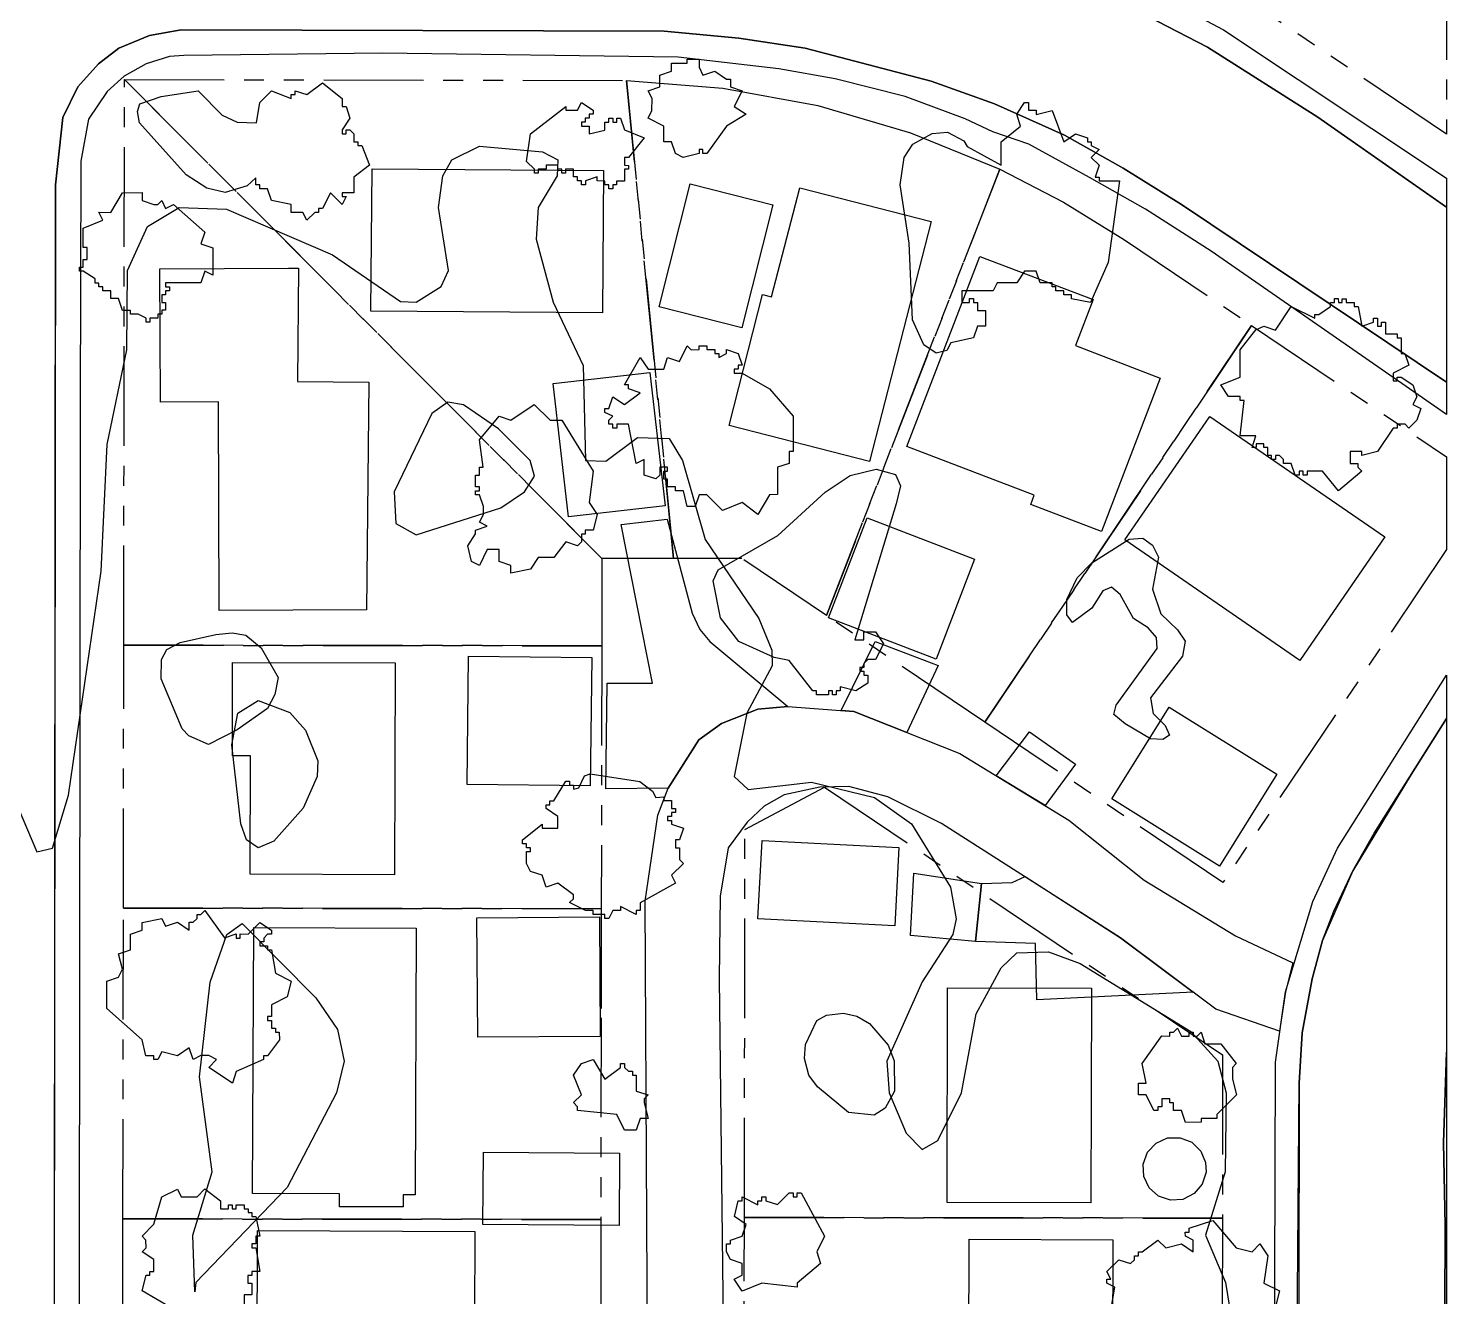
# Model space of a CAD drawing. Header units: metres. Extents: x -550 to 550, y -500 to 950.
# Drawn here: x 459.6 to 550, y -373.4 to -292.6 of the extents above; entities that cross this region are included whole.
import ezdxf

# ---------------------------------------------------------------- set-up
doc = ezdxf.new("R2010")
doc.units = ezdxf.units.M
doc.header["$LTSCALE"] = 2
doc.linetypes.add('PHANTOM', pattern=[6.35, 3.175, -0.635, 0.635, -0.635, 0.635, -0.635])
for name, color, linetype in [('SITE-BLDG-EXIST', 7, 'CONTINUOUS'), ('SITE-PARKING', 250, 'CONTINUOUS'), ('SITE-PROPERTY', 7, 'PHANTOM'), ('SITE-ROAD-CURB', 7, 'CONTINUOUS'), ('SITE-ROAD-GRAVEL', 32, 'CONTINUOUS'), ('SITE-ROAD-PAVED', 7, 'CONTINUOUS'), ('SITE-TREE-CANOPY', 94, 'CONTINUOUS'), ('TOPO-CONTOUR-MINOR', 9, 'CONTINUOUS')]:
    doc.layers.add(name, color=color, linetype=linetype)

msp = doc.modelspace()

# ---------------------------------------------------------------- linework, layer by layer
at = {"layer": 'SITE-BLDG-EXIST'}
for points in [[(496.193, -310.702), (481.431, -310.584), (481.505, -301.507), (496.26, -301.625)], [(499.803, -310.317), (501.779, -302.477), (507.059, -303.808), (505.076, -311.647)], [(504.261, -317.876), (506.399, -309.536), (506.975, -309.681), (508.767, -302.72), (517.136, -304.866), (513.213, -320.178)], [(527.461, -309.85), (526.341, -312.786), (531.732, -314.85), (527.991, -324.634), (523.491, -322.916), (523.717, -322.315), (515.602, -319.213), (520.238, -307.094)], [(476.181, -307.852), (476.813, -307.853), (476.748, -315.072), (481.292, -315.111), (481.155, -329.627), (471.765, -329.66), (471.718, -316.368), (468.01, -316.385), (467.985, -307.887)], [(493.048, -315.192), (499.208, -314.488), (500.181, -322.999), (494.021, -323.703)], [(534.896, -317.301), (546.054, -324.979), (540.643, -332.848), (529.486, -325.17)], [(513.054, -323.76), (519.905, -326.393), (517.453, -332.764), (510.609, -330.131)], [(487.574, -340.748), (487.661, -332.583), (495.506, -332.671), (495.412, -340.835)], [(473.725, -346.482), (473.748, -338.929), (472.603, -338.927), (472.617, -332.987), (482.976, -333.011), (482.946, -346.504)], [(528.665, -341.677), (532.324, -335.819), (539.174, -340.088), (535.515, -345.956)], [(506.105, -349.313), (506.371, -344.319), (515.079, -344.775), (514.82, -349.769)], [(488.243, -356.867), (488.189, -349.247), (495.999, -349.19), (496.053, -356.821)], [(473.959, -349.864), (484.325, -349.91), (484.248, -366.907), (483.49, -366.906), (483.489, -367.684), (479.422, -367.668), (479.424, -366.845), (473.882, -366.816)], [(518.193, -353.722), (527.358, -353.744), (527.328, -367.426), (518.156, -367.404)], [(479.277, -377.123), (474.172, -377.106), (474.202, -369.186), (488.052, -369.247), (487.983, -385.821), (479.246, -385.789)], [(519.526, -383.602), (519.571, -369.742), (528.715, -369.775), (528.671, -383.624)]]:
    msp.add_lwpolyline(points, close=True, dxfattribs=at)
at = {"layer": 'SITE-PARKING'}
for points in [[(506.1, -335.965), (503.788, -336.863), (502.333, -337.907), (500.384, -340.986), (496.416, -341.026), (496.494, -334.296), (499.374, -334.299), (497.378, -324.186), (500.321, -323.844), (501.908, -329.831), (502.391, -330.888), (503.029, -331.645), (508.003, -335.778)], [(515.586, -337.434), (512.224, -336.106), (511.409, -336.038), (513.564, -331.636), (517.579, -333.176)], [(524.416, -342.105), (521.293, -340.199), (523.41, -337.41), (526.336, -339.471)], [(519.967, -350.754), (515.824, -350.371), (516.032, -346.411), (520.35, -347.073)], [(523.888, -354.485), (523.787, -350.881), (519.967, -350.754), (520.35, -347.073), (522.296, -346.997), (523.125, -346.631), (529.209, -350.521), (533.833, -353.997)], [(497.246, -368.869), (488.558, -368.803), (488.599, -364.187), (497.287, -364.264)]]:
    msp.add_lwpolyline(points, close=True, dxfattribs=at)
at = {"layer": 'SITE-PROPERTY'}
for points in [[(538.986, -291.888), (550, -275.512), (550, -299.298)], [(496.146, -331.915), (465.68, -331.878), (465.724, -295.826), (496.153, -326.342)], [(500.725, -326.348), (496.153, -326.342), (465.724, -295.826), (497.721, -295.887)], [(510.462, -329.986), (505.065, -326.353), (500.725, -326.348), (497.721, -295.887), (503.859, -296.373), (509.911, -297.482), (515.816, -299.213), (521.515, -301.545)], [(520.567, -336.784), (510.462, -329.986), (521.515, -301.545), (525.572, -303.641), (529.46, -306.037), (537.572, -311.498)], [(535.738, -347.002), (520.567, -336.784), (537.572, -311.498), (550, -319.863), (550, -325.778)], [(496.119, -348.678), (465.652, -348.63), (465.68, -331.878), (496.146, -331.915)], [(505.239, -368.356), (505.276, -343.617), (510.343, -340.931), (535.718, -357.993), (535.705, -368.393)], [(496.103, -355.619), (496.087, -368.478), (465.628, -368.441), (465.652, -348.63), (496.119, -348.678)], [(496.065, -386.766), (465.599, -386.717), (465.628, -368.441), (496.087, -368.478)], [(535.685, -385.157), (505.218, -385.108), (505.239, -368.356), (535.705, -368.393)]]:
    msp.add_lwpolyline(points, close=True, dxfattribs=at)
at = {"layer": 'SITE-ROAD-CURB'}
for points in [[(527.915, -288.482), (535.783, -292.652), (550, -302.117), (550, -303.963), (549.493, -303.626), (541.795, -298.232), (534.756, -293.752), (528.376, -290.452)], [(461.151, -485.879), (461.319, -302.539), (461.802, -298.246), (462.753, -296.301), (464.061, -294.823), (465.354, -293.834), (467.329, -293.014), (469.331, -292.649), (500.134, -292.753), (504.874, -293.182), (509.108, -293.832), (517.14, -295.922), (521.183, -297.373), (525.634, -299.381), (529.388, -301.465), (533.101, -303.795), (550, -315.122), (550, -317.169), (534.993, -306.756), (530.804, -304.092), (527.239, -302.064), (523.364, -299.945), (521.083, -299.164), (519.321, -298.327), (515.495, -296.899), (511.016, -295.781), (507.442, -295.143), (501.024, -294.39), (482.167, -294.155), (469.497, -294.284), (468.598, -294.361), (467.116, -294.815), (465.71, -295.603), (464.614, -296.581), (463.432, -298.359), (462.951, -301.028), (462.889, -316.613), (462.685, -500)]]:
    msp.add_lwpolyline(points, dxfattribs=at)
for points in [[(547.735, -340.12), (544.012, -346.256), (542.09, -350.692), (541.427, -353.138), (540.783, -356.575), (540.597, -359.8), (540.385, -500), (538.881, -500), (539.005, -456.207), (538.867, -436.841), (538.972, -436.841), (538.885, -427.998), (539.102, -358.464), (539.733, -353.971), (541.468, -348.222), (543.052, -344.82), (550, -333.784), (550, -336.557)], [(549.739, -494.986), (549.649, -435.553), (549.913, -368.844), (549.792, -363.605), (550, -357.807), (550, -500), (549.717, -500)]]:
    msp.add_lwpolyline(points, close=True, dxfattribs=at)
at = {"layer": 'SITE-ROAD-GRAVEL'}
msp.add_lwpolyline([(499.226, -409.251), (498.921, -348.203), (499.729, -342.709), (500.384, -340.986), (502.333, -337.907), (503.788, -336.863), (506.1, -335.965), (508.003, -335.778), (512.224, -336.106), (518.977, -338.784), (525.925, -343.03), (530.71, -346.863), (536.549, -350.407), (540.206, -352.125), (539.733, -353.971), (539.337, -356.473), (535.279, -355.078), (529.209, -350.521), (517.806, -343.232), (514.38, -341.548), (511.888, -340.889), (510.055, -340.92), (507.772, -341.407), (506.507, -342.139), (505.424, -343.15), (504.207, -344.795), (503.684, -347.876), (503.621, -353.115), (504.08, -391.548)], dxfattribs=at)
at = {"layer": 'SITE-ROAD-PAVED'}
msp.add_lwpolyline([(528.376, -290.452), (534.756, -293.752), (541.795, -298.232), (550, -303.963), (550, -315.122), (533.101, -303.795), (529.388, -301.465), (525.634, -299.381), (521.183, -297.373), (517.14, -295.922), (509.108, -293.832), (504.874, -293.182), (500.134, -292.753), (469.331, -292.649), (467.329, -293.014), (465.354, -293.834), (464.061, -294.823), (462.753, -296.301), (461.802, -298.246), (461.319, -302.539), (461.097, -500)], dxfattribs=at)
msp.add_lwpolyline([(540.387, -497.712), (540.503, -373.149), (540.597, -359.8), (540.783, -356.575), (541.427, -353.138), (542.09, -350.692), (542.801, -348.824), (544.012, -346.256), (545.385, -343.855), (550, -336.557), (550, -357.807), (549.792, -363.605), (549.913, -368.844), (549.649, -435.553), (549.717, -500), (540.385, -500)], close=True, dxfattribs=at)
at = {"layer": 'SITE-TREE-CANOPY'}
for points in [[(502.596, -295.537), (503.347, -295.293), (504.098, -295.795), (504.351, -295.795), (504.35, -296.285), (505.095, -296.541), (504.595, -297.542), (505.346, -298.043), (504.095, -298.787), (502.849, -300.543), (502.597, -300.543), (502.597, -300.287), (502.351, -300.287), (502.351, -300.543), (501.346, -300.786), (500.848, -300.541), (500.596, -299.795), (500.097, -299.795), (500.098, -298.793), (499.095, -298.292), (499.348, -297.791), (499.349, -297.035), (499.097, -296.545), (499.849, -296.29), (499.85, -295.545), (500.594, -295.29), (500.595, -294.79), (501.599, -294.791), (501.6, -294.535), (502.351, -294.536), (502.35, -295.036)], [(473.54, -302.599), (472.141, -303.031), (470.976, -302.751), (469.657, -301.893), (466.683, -298.575), (466.564, -297.863), (466.705, -297.373), (468.054, -296.908), (470.429, -296.555), (471.944, -298.092), (472.905, -298.549), (474.134, -298.584), (474.347, -297.294), (475.099, -296.538), (476.349, -297.04), (476.349, -296.784), (476.595, -296.785), (476.595, -296.54), (477.346, -296.786), (478.344, -296.042), (479.6, -297.044), (479.6, -297.545), (479.845, -297.545), (480.097, -298.291), (479.598, -299.035), (479.597, -299.291), (479.85, -299.292), (479.851, -299.036), (480.096, -299.036), (480.349, -299.292), (480.348, -299.793), (480.601, -299.793), (480.601, -300.038), (480.847, -300.038), (481.351, -301.285), (480.346, -302.04), (480.344, -303.041), (479.6, -303.04), (479.6, -303.285), (479.845, -303.285), (479.599, -303.785), (478.848, -303.039), (478.349, -304.04), (478.096, -304.039), (478.095, -304.295), (477.85, -304.295), (477.35, -304.795), (477.098, -304.294), (476.347, -304.293), (476.347, -303.792), (475.098, -303.535), (474.846, -302.789), (474.347, -302.789), (474.347, -302.544), (474.094, -302.544), (474.095, -302.099)], [(495.598, -298.043), (495.345, -298.042), (495.344, -298.287), (495.099, -298.287), (495.098, -298.543), (494.845, -298.542), (494.845, -298.787), (495.351, -298.788), (495.35, -299.288), (496.348, -299.045), (496.348, -298.544), (496.594, -298.544), (496.595, -298.289), (496.847, -298.289), (496.847, -298.545), (497.1, -298.545), (497.1, -298.289), (497.346, -298.29), (497.598, -299.035), (498.847, -299.537), (497.849, -300.793), (497.596, -300.793), (497.595, -301.293), (497.848, -301.294), (497.848, -301.538), (497.595, -301.538), (497.601, -302.294), (497.095, -302.294), (497.095, -302.539), (496.849, -302.538), (496.849, -302.794), (496.596, -302.794), (496.596, -302.538), (496.351, -302.538), (496.351, -302.293), (495.845, -302.292), (495.846, -302.036), (495.101, -302.291), (495.1, -302.536), (494.848, -302.536), (494.848, -302.291), (494.595, -302.291), (494.595, -302.035), (494.35, -302.035), (494.35, -301.545), (493.845, -301.545), (493.844, -301.789), (493.598, -301.789), (493.599, -301.544), (493.346, -301.544), (493.346, -301.288), (492.595, -301.287), (492.594, -301.543), (492.096, -301.542), (492.096, -301.787), (491.85, -301.787), (491.85, -301.542), (491.345, -301.041), (491.6, -299.295), (493.849, -297.54), (493.849, -297.785), (494.601, -297.786), (494.847, -297.285), (495.598, -297.787)], [(521.6, -301.289), (521.595, -299.787), (522.846, -298.788), (522.601, -298.042), (523.101, -297.286), (523.347, -297.287), (523.346, -297.787), (523.845, -297.788), (523.844, -298.044), (524.849, -297.789), (525.598, -299.792), (526.35, -299.293), (527.101, -299.538), (527.101, -299.794), (527.347, -299.794), (527.346, -300.039), (527.845, -300.284), (527.346, -300.784), (527.851, -301.286), (527.597, -302.042), (527.85, -302.042), (527.849, -302.287), (529.142, -302.288), (528.433, -307.482), (527.292, -310.039), (526.099, -309.793), (526.099, -309.537), (525.6, -309.537), (525.6, -309.292), (525.095, -309.291), (525.095, -309.035), (524.849, -309.035), (524.85, -308.79), (524.098, -308.79), (523.846, -308.044), (523.095, -308.043), (522.595, -308.788), (521.345, -308.786), (521.099, -309.286), (519.097, -309.295), (519.096, -310.04), (519.595, -310.041), (519.595, -309.785), (519.848, -309.785), (519.848, -310.041), (520.1, -310.042), (520.1, -310.542), (520.599, -310.543), (520.597, -311.544), (520.099, -311.543), (519.845, -312.288), (518.398, -312.609), (518.151, -313.087), (517.456, -313.275), (516.677, -312.729), (515.963, -311.138), (515.744, -306.265), (515.158, -302.538), (515.427, -300.803), (515.969, -299.947), (517.206, -299.27), (518.189, -299.183), (519.228, -299.74), (519.431, -300.085)], [(467.597, -303.793), (467.849, -303.793), (468.096, -303.538), (468.348, -304.038), (468.847, -303.794), (470.846, -305.543), (470.599, -306.288), (471.351, -306.545), (471.348, -308.291), (470.85, -308.035), (470.596, -308.791), (468.349, -308.788), (468.349, -309.044), (468.594, -309.044), (468.601, -309.289), (468.348, -309.289), (468.348, -309.545), (468.095, -309.544), (468.095, -310.045), (468.347, -310.045), (468.347, -310.535), (468.101, -310.534), (468.101, -310.79), (467.848, -310.79), (467.848, -311.035), (467.349, -311.045), (467.349, -311.29), (467.096, -311.29), (467.096, -311.045), (466.598, -310.788), (466.099, -310.788), (466.099, -310.543), (465.601, -310.542), (465.349, -309.786), (464.85, -309.785), (464.851, -309.284), (464.345, -309.295), (464.345, -309.039), (464.1, -309.039), (464.1, -308.794), (463.847, -308.794), (463.847, -308.538), (463.097, -308.036), (462.851, -308.036), (462.851, -307.791), (463.097, -307.792), (463.098, -307.291), (463.35, -307.292), (463.344, -306.535), (463.098, -306.535), (463.1, -305.289), (464.351, -304.79), (464.098, -304.289), (464.85, -304.29), (465.596, -303.045), (466.846, -303.035), (466.845, -303.536)], [(543.6, -310.037), (544.098, -310.037), (544.098, -310.293), (544.351, -310.294), (544.595, -311.54), (545.347, -311.285), (545.347, -311.04), (545.6, -311.04), (545.599, -311.541), (545.845, -311.541), (545.846, -311.285), (546.098, -311.286), (546.098, -312.042), (546.849, -312.043), (546.849, -312.288), (547.094, -312.288), (547.1, -313.289), (547.346, -313.289), (547.598, -314.035), (546.6, -314.534), (546.6, -315.035), (546.845, -315.035), (546.846, -314.791), (547.098, -314.791), (547.849, -315.292), (548.094, -316.038), (547.848, -316.538), (548.346, -316.795), (548.099, -317.54), (547.6, -318.04), (547.348, -317.795), (546.849, -317.794), (546.849, -318.039), (546.596, -318.038), (545.597, -319.539), (544.599, -319.793), (544.6, -319.538), (543.848, -319.537), (543.847, -320.293), (544.346, -320.294), (544.345, -320.538), (544.598, -320.795), (543.101, -322.039), (542.098, -320.792), (541.101, -320.79), (541.1, -321.035), (540.847, -321.035), (540.848, -320.79), (540.595, -320.79), (540.595, -321.034), (540.349, -321.045), (540.097, -320.289), (539.598, -320.288), (539.598, -320.043), (539.346, -319.787), (539.1, -319.787), (539.1, -320.043), (538.847, -320.042), (538.847, -319.787), (538.594, -319.786), (538.595, -319.286), (538.349, -319.285), (538.35, -319.041), (537.851, -319.04), (537.851, -319.285), (537.598, -319.284), (537.845, -318.539), (536.847, -318.538), (537.096, -316.292), (536.85, -316.291), (536.85, -316.035), (536.099, -316.034), (535.601, -315.289), (536.845, -314.79), (536.847, -313.043), (537.846, -311.787), (538.345, -311.543), (539.096, -311.789), (540.095, -310.288), (541.597, -311.036), (541.597, -310.791), (541.85, -310.791), (542.595, -310.291), (542.595, -310.036), (542.848, -310.036), (542.849, -309.791), (543.094, -309.791), (543.101, -310.036), (543.347, -310.036), (543.347, -309.792), (543.6, -309.792)], [(502.848, -313.035), (503.347, -313.036), (503.346, -313.292), (503.599, -313.292), (503.599, -313.537), (504.098, -313.293), (504.098, -313.037), (504.849, -313.293), (505.094, -314.039), (504.849, -314.039), (504.848, -314.295), (504.595, -314.294), (504.595, -314.539), (505.101, -314.54), (506.848, -315.543), (508.349, -317.291), (508.346, -319.538), (508.101, -319.538), (508.1, -320.294), (507.348, -320.538), (507.346, -322.284), (506.847, -322.295), (506.101, -323.54), (505.098, -322.793), (503.847, -323.292), (502.851, -322.29), (502.345, -322.289), (502.099, -323.034), (501.6, -323.045), (501.348, -322.044), (500.85, -322.043), (500.85, -321.787), (500.344, -321.786), (500.345, -321.286), (500.099, -321.286), (500.1, -320.785), (500.346, -320.785), (500.346, -320.541), (499.847, -320.54), (499.847, -321.041), (499.6, -321.285), (498.849, -321.039), (498.85, -320.038), (498.345, -320.293), (497.849, -317.79), (497.097, -317.789), (497.097, -318.045), (496.844, -318.045), (496.845, -317.789), (496.599, -317.788), (496.599, -317.544), (496.845, -317.288), (496.347, -317.043), (496.347, -316.787), (496.6, -316.787), (496.847, -316.042), (497.598, -316.544), (498.596, -315.789), (497.845, -315.543), (497.845, -315.287), (497.599, -315.287), (498.599, -313.542), (499.096, -314.288), (500.101, -314.289), (500.347, -313.544), (501.098, -313.789), (501.598, -312.789), (501.851, -313.045), (502.35, -313.035), (502.35, -312.79), (502.848, -312.79)], [(492.849, -317.539), (493.6, -317.54), (495.598, -320.791), (495.35, -322.793), (495.847, -323.538), (495.6, -324.539), (495.095, -324.539), (495.094, -324.795), (494.849, -324.794), (494.848, -325.295), (494.595, -325.539), (493.851, -325.294), (493.098, -326.294), (492.101, -326.293), (491.601, -327.037), (490.351, -327.292), (490.344, -326.791), (489.6, -326.534), (489.601, -325.789), (488.85, -325.788), (488.35, -326.789), (487.844, -326.543), (487.6, -325.542), (488.099, -324.786), (488.1, -324.541), (488.844, -324.286), (488.346, -324.041), (488.6, -323.541), (488.6, -323.04), (488.348, -322.295), (488.095, -322.294), (488.096, -322.038), (488.349, -322.039), (488.349, -321.794), (488.096, -321.794), (488.097, -321.037), (488.35, -321.038), (488.35, -320.537), (488.596, -320.537), (488.345, -318.791), (489.597, -317.29), (490.349, -317.536), (491.846, -316.537)], [(507.143, -332.663), (504.883, -331.636), (503.719, -330.133), (503.252, -327.775), (503.575, -327.085), (507.378, -324.876), (510.394, -322.132), (511.989, -321.066), (513.64, -320.657), (514.862, -321.003), (515.184, -321.727), (514.916, -322.861), (512.279, -331.545), (512.848, -331.535), (512.848, -331.034), (513.6, -331.035), (514.097, -331.792), (513.598, -332.793), (513.099, -332.792), (512.846, -333.037), (512.845, -333.292), (512.6, -333.292), (512.599, -333.537), (512.845, -333.537), (512.845, -333.793), (513.098, -333.793), (513.097, -334.294), (512.345, -334.794), (511.348, -334.536), (511.348, -334.792), (511.095, -334.792), (511.095, -335.037), (510.849, -335.036), (510.849, -334.792), (510.596, -334.791), (510.596, -335.036), (509.844, -335.035), (509.845, -334.79), (509.599, -334.79), (508.091, -332.853)], [(531.542, -332.092), (531.508, -331.391), (530.982, -330.767), (530.035, -330.176), (529.18, -328.64), (528.647, -328.173), (528.084, -328.417), (527.395, -329.517), (526.144, -330.428), (525.8, -329.938), (525.794, -328.97), (526.456, -327.58), (527.384, -326.636), (529.767, -325.115), (530.638, -325.06), (531.241, -325.506), (531.627, -326.274), (531.245, -328.309), (531.777, -329.878), (532.85, -330.903), (533.334, -331.615), (533.164, -332.583), (531.117, -335.228), (531.292, -336.24), (532.063, -336.998), (532.329, -337.621), (531.901, -337.899), (531.128, -337.842), (529.5, -336.895), (528.791, -336.293), (528.925, -335.704)], [(469.816, -337.656), (469.403, -337.211), (468.065, -334.016), (468.074, -332.782), (468.426, -332.159), (469.269, -331.704), (471.538, -331.195), (472.585, -331.085), (473.462, -331.242), (474.438, -332.044), (475.524, -333.937), (475.312, -335.026), (474.84, -335.916), (472.9, -337.27), (471.073, -338.214)], [(494.688, -340.968), (495.054, -340.212), (495.399, -340.068), (498.566, -340.561), (499.38, -341.174), (499.597, -341.575), (500.095, -341.542), (500.095, -341.787), (500.601, -341.787), (500.6, -342.288), (500.846, -342.288), (500.846, -342.544), (500.6, -342.544), (500.6, -342.788), (500.347, -342.788), (500.346, -343.044), (500.599, -343.044), (500.599, -343.289), (501.35, -343.534), (501.096, -344.291), (500.851, -344.29), (500.85, -344.791), (501.096, -344.791), (501.095, -345.536), (501.347, -345.793), (500.595, -346.537), (500.847, -347.038), (498.598, -348.292), (498.598, -348.793), (498.345, -348.792), (498.345, -349.037), (497.348, -348.535), (497.348, -348.791), (496.849, -348.79), (496.595, -349.291), (496.35, -349.29), (496.35, -349.035), (495.599, -349.045), (495.599, -348.789), (495.1, -348.788), (494.096, -348.287), (494.35, -348.042), (494.35, -347.786), (493.347, -347.04), (492.595, -347.295), (492.35, -346.538), (491.599, -346.292), (491.346, -345.791), (491.347, -345.035), (491.6, -345.035), (491.601, -344.791), (491.348, -344.79), (491.348, -344.534), (491.095, -344.545), (491.095, -344.289), (492.347, -343.29), (492.347, -343.535), (493.351, -343.536), (493.345, -342.791), (492.601, -342.289), (492.601, -342.044), (492.847, -342.045), (492.847, -341.789), (493.1, -341.789), (493.846, -340.544), (494.099, -340.544), (494.099, -340.789), (494.344, -340.789), (494.351, -341.045)], [(472.097, -350.54), (472.849, -350.285), (472.849, -350.541), (473.095, -350.541), (473.095, -350.285), (473.601, -350.286), (474.346, -349.542), (475.097, -350.043), (475.096, -350.288), (474.851, -350.288), (474.597, -350.543), (474.597, -350.788), (474.344, -350.787), (474.351, -351.043), (474.85, -351.044), (474.849, -351.289), (475.095, -351.289), (475.346, -352.791), (476.35, -353.293), (476.096, -354.294), (475.098, -354.793), (475.097, -355.538), (474.851, -355.538), (474.851, -355.794), (475.097, -355.794), (475.096, -356.295), (475.349, -356.295), (475.349, -356.54), (475.594, -356.54), (475.601, -357.04), (474.848, -358.041), (474.595, -358.04), (474.595, -358.285), (472.845, -359.039), (472.599, -359.784), (471.097, -358.793), (471.596, -358.293), (471.098, -358.036), (470.599, -358.035), (470.1, -358.291), (469.848, -357.545), (469.096, -358.045), (468.099, -357.788), (467.846, -358.288), (467.6, -358.288), (467.6, -358.043), (467.095, -358.042), (466.85, -357.041), (464.598, -355.036), (464.6, -353.289), (465.345, -353.035), (465.598, -352.534), (465.347, -351.544), (466.099, -351.289), (466.1, -350.288), (466.845, -350.044), (466.845, -349.544), (468.096, -349.289), (468.348, -349.79), (469.1, -349.535), (469.85, -350.037), (469.851, -349.536), (470.097, -349.536), (470.35, -349.292), (470.35, -349.036), (470.596, -349.036), (470.849, -348.792)], [(509.891, -360.03), (509.351, -359.284), (509.072, -358.227), (509.129, -357.337), (509.854, -355.803), (510.48, -355.459), (511.554, -355.338), (512.411, -355.517), (513.204, -355.985), (514.403, -357.377), (514.781, -358.379), (514.8, -360.303), (514.202, -361.381), (513.52, -361.837), (511.884, -361.668)], [(533.1, -356.788), (533.598, -356.789), (533.599, -356.544), (533.844, -356.544), (533.851, -356.789), (534.097, -356.789), (534.35, -356.545), (534.595, -357.29), (535.599, -357.292), (536.595, -358.539), (536.349, -358.794), (536.348, -359.54), (536.6, -360.541), (535.348, -361.785), (535.348, -362.041), (534.35, -362.04), (534.35, -362.285), (533.346, -362.295), (533.101, -361.538), (532.595, -361.537), (532.596, -361.037), (532.35, -361.036), (532.35, -360.792), (531.845, -360.791), (531.851, -361.292), (531.598, -361.291), (531.598, -361.536), (531.345, -361.536), (530.848, -360.545), (530.349, -360.544), (530.35, -359.788), (530.849, -359.789), (530.597, -358.543), (531.85, -356.786), (532.348, -356.787), (532.348, -356.542), (532.594, -356.543), (532.847, -356.287)], [(496.351, -359.535), (497.349, -358.791), (497.35, -358.535), (497.596, -358.536), (497.595, -358.792), (497.848, -359.037), (498.101, -359.037), (498.1, -359.293), (498.346, -359.293), (498.345, -360.294), (499.096, -360.54), (498.85, -360.784), (498.85, -361.04), (499.101, -362.042), (498.596, -362.041), (498.349, -362.786), (497.597, -362.785), (497.1, -361.794), (494.6, -361.535), (494.6, -361.291), (494.348, -361.035), (494.847, -360.535), (494.35, -359.288), (494.849, -358.543), (495.594, -358.289)], [(534.662, -365.466), (534.423, -366.234), (533.902, -366.834), (533.192, -367.2), (532.399, -367.255), (531.641, -366.998), (531.044, -366.463), (530.701, -365.74), (530.667, -364.95), (530.942, -364.194), (531.483, -363.616), (532.214, -363.283), (533.008, -363.273), (533.752, -363.563), (534.327, -364.12), (534.635, -364.855)], [(510.35, -369.541), (509.85, -370.542), (510.095, -371.288), (508.598, -372.543), (508.597, -372.787), (506.35, -372.54), (505.1, -373.039), (504.595, -372.293), (505.101, -372.038), (505.095, -371.293), (504.351, -371.036), (504.098, -370.535), (504.099, -370.034), (504.345, -370.035), (504.345, -369.79), (505.097, -369.535), (505.351, -368.79), (504.6, -368.289), (504.847, -367.288), (505.1, -367.288), (505.1, -367.043), (506.097, -367.545), (506.097, -367.289), (506.35, -367.29), (506.35, -367.045), (506.596, -367.045), (506.596, -367.29), (507.347, -367.536), (508.099, -366.791), (508.345, -366.791), (508.345, -367.036), (508.597, -367.036), (508.598, -366.792), (508.851, -366.792)]]:
    msp.add_lwpolyline(points, close=True, dxfattribs=at)
for points in [[(468.599, -374.04), (466.844, -373.037), (467.099, -372.036), (467.344, -372.036), (467.345, -371.791), (467.597, -371.792), (467.598, -371.035), (466.848, -370.545), (467.101, -370.29), (467.094, -369.789), (466.849, -369.544), (467.601, -368.788), (468.095, -367.043), (469.1, -366.543), (469.345, -367.044), (470.349, -367.034), (470.849, -366.534), (471.845, -367.292), (471.844, -367.792), (472.35, -367.793), (472.35, -367.537), (472.596, -367.538), (472.596, -367.793), (472.849, -367.794), (472.849, -367.538), (473.348, -367.538), (473.347, -367.794), (473.6, -367.795), (473.6, -368.039), (473.846, -368.04), (473.845, -368.284), (474.098, -368.285), (474.349, -369.542), (474.097, -369.542), (474.096, -370.042), (473.85, -370.042), (473.85, -370.287), (474.096, -370.287), (474.347, -371.789), (473.848, -371.788), (473.848, -372.044), (473.595, -372.044), (473.594, -372.544), (473.847, -372.545), (473.846, -373.29), (473.348, -373.289), (473.347, -374.035)], [(528.598, -374.291), (528.845, -372.79), (528.347, -372.544), (528.347, -372.289), (528.6, -372.289), (528.348, -371.788), (529.1, -371.044), (529.844, -371.289), (530.098, -371.045), (530.098, -370.789), (530.351, -370.789), (530.351, -370.545), (530.597, -370.545), (531.595, -369.79), (532.1, -370.291), (533.098, -370.036), (533.849, -370.538), (533.849, -369.793), (533.351, -369.536), (533.344, -369.291), (533.597, -369.292), (533.597, -369.036), (535.101, -368.537), (536.595, -370.285), (537.599, -370.542), (538.098, -370.042), (538.596, -370.788), (538.348, -372.534), (539.345, -373.036), (539.098, -374.037)]]:
    msp.add_lwpolyline(points, dxfattribs=at)
at = {"layer": 'TOPO-CONTOUR-MINOR'}
msp.add_lwpolyline([(458.118, -340.292), (460.134, -345.046), (461.141, -344.822), (462.149, -341.442), (464.229, -327.151), (464.624, -319.09), (465.883, -313.045), (465.927, -308.007), (467.187, -305.196), (469.202, -303.984), (472.225, -304.093), (478.986, -306.999), (483.309, -309.963), (484.316, -310.007), (485.908, -309.014), (486.373, -308.007), (485.746, -303.976), (486.019, -301.961), (486.594, -300.953), (488.347, -300.074), (492.377, -300.432), (493.339, -300.953), (493.301, -301.961), (492.084, -303.976), (491.976, -305.992), (493.044, -310.022), (494.96, -314.052), (495.12, -320.098), (496.408, -320.145), (498.423, -318.651), (500.438, -318.697), (501.291, -320.098), (502.739, -325.136), (506.168, -330.174), (506.995, -332.189), (507.013, -333.197), (505.397, -336.22), (504.59, -340.25), (505.476, -341.073), (509.507, -340.618), (513.537, -341.592), (515.881, -343.273), (518.367, -347.304), (518.746, -349.319), (518.521, -350.327), (516.56, -353.343), (514.326, -358.387), (514.456, -360.403), (515.552, -362.978), (516.56, -364.025), (517.568, -363.454), (519.08, -360.403), (520.012, -355.365), (521.598, -352.439), (522.606, -351.486), (524.621, -351.427), (526.636, -352.161), (533.689, -356.503), (535.426, -358.387), (535.944, -360.403), (535.877, -365.441), (534.636, -369.471), (535.897, -372.494), (536.402, -375.517)], dxfattribs=at)
for points in [[(486.332, -316.399), (485.324, -317.111), (482.922, -322.113), (483.012, -324.129), (484.316, -324.847), (489.723, -323.121), (491.22, -322.113), (491.856, -321.106), (491.575, -320.098), (489.569, -318.083), (487.339, -316.561)], [(472.942, -336.22), (474.24, -335.408), (476.255, -336.163), (477.263, -337.287), (478.053, -339.243), (478, -340.25), (477.109, -342.266), (475.248, -344.361), (474.24, -344.793), (473.493, -344.281), (473.145, -343.273), (472.572, -338.235)], [(472.239, -350.327), (473.233, -349.609), (477.927, -354.357), (479.302, -356.372), (479.727, -358.387), (479.249, -360.403), (476.087, -366.448), (470.273, -372.494), (470.21, -373.097), (470.08, -369.471), (471.318, -365.441), (470.509, -359.395), (471.19, -353.349)]]:
    msp.add_lwpolyline(points, close=True, dxfattribs=at)

doc.saveas('drawing.dxf')
